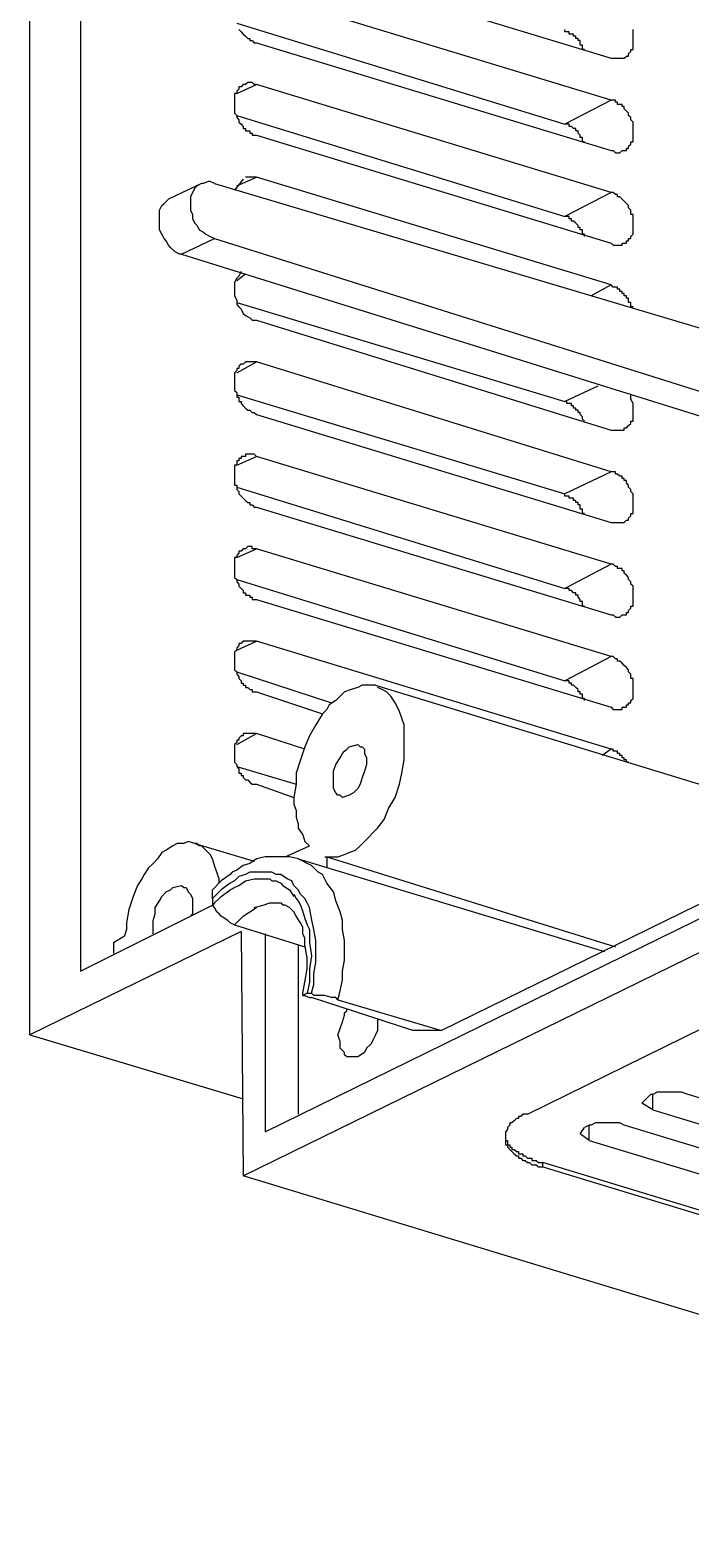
# Model space of a CAD drawing. Header units: millimetres. Extents: x 2689 to 2999, y 977 to 1485.
# Drawn here: x 2688.6 to 2714.7, y 983.2 to 1042 of the extents above; entities that cross this region are included whole.
import ezdxf

# ---------------------------------------------------------------- set-up
doc = ezdxf.new("R2010")
doc.units = ezdxf.units.MM
doc.layers.add('PDF_几何图形', color=7, linetype='Continuous')

msp = doc.modelspace()

# ---------------------------------------------------------------- linework, layer by layer
at = {"layer": 'PDF_几何图形', "lineweight": -3}
for points in [[(2688.56, 1002.092), (2688.56, 1125.665)], [(2690.567, 1125.142), (2690.567, 1004.623)], [(2697.548, 1045.116), (2711.599, 1040.84)], [(2711.599, 1039.182), (2697.548, 1043.458)], [(2696.763, 1042.236), (2709.766, 1038.222)], [(2696.85, 1041.974), (2696.937, 1041.887), (2697.025, 1041.8), (2697.112, 1041.712), (2697.199, 1041.625), (2697.286, 1041.625), (2697.286, 1041.538), (2697.374, 1041.538), (2697.461, 1041.451), (2697.548, 1041.451)], [(2710.551, 1041.189), (2710.464, 1041.189), (2710.464, 1041.276), (2710.464, 1041.363), (2710.377, 1041.363), (2710.377, 1041.451), (2710.377, 1041.538), (2710.29, 1041.538), (2710.29, 1041.625), (2710.202, 1041.625), (2710.202, 1041.712), (2710.115, 1041.712), (2710.115, 1041.8), (2710.028, 1041.8), (2709.941, 1041.8), (2709.941, 1041.887), (2709.853, 1041.887), (2709.766, 1041.887), (2709.766, 1041.974)], [(2711.599, 1040.84), (2711.686, 1040.84), (2711.773, 1040.84), (2711.86, 1040.84), (2711.948, 1040.84), (2712.035, 1040.84), (2712.122, 1040.84), (2712.209, 1040.927), (2712.297, 1040.927), (2712.297, 1041.014), (2712.384, 1041.101), (2712.384, 1041.189), (2712.471, 1041.189), (2712.471, 1041.276), (2712.471, 1041.363), (2712.471, 1041.451), (2712.471, 1041.538), (2712.471, 1041.625), (2712.471, 1041.712), (2712.471, 1041.8), (2712.471, 1041.887), (2712.471, 1041.974)], [(2697.548, 1041.451), (2711.599, 1037.174)], [(2697.548, 1039.792), (2697.461, 1039.792), (2697.374, 1039.88), (2697.286, 1039.88), (2697.199, 1039.88), (2697.112, 1039.792), (2697.025, 1039.792), (2696.937, 1039.705), (2696.85, 1039.705), (2696.85, 1039.618), (2696.763, 1039.531), (2696.763, 1039.443), (2696.676, 1039.443), (2696.676, 1039.356), (2696.676, 1039.269), (2696.676, 1039.182), (2696.676, 1039.094), (2696.676, 1039.007), (2696.676, 1038.92), (2696.676, 1038.832), (2696.676, 1038.745), (2696.676, 1038.658), (2696.763, 1038.571), (2696.763, 1038.483), (2696.85, 1038.396), (2696.85, 1038.309), (2696.937, 1038.222), (2697.025, 1038.134), (2697.025, 1038.047), (2697.112, 1038.047), (2697.112, 1037.96), (2697.199, 1037.96), (2697.286, 1037.96), (2697.286, 1037.873), (2697.374, 1037.873), (2697.374, 1037.785), (2697.461, 1037.785), (2697.548, 1037.785)], [(2696.763, 1039.443), (2697.548, 1039.792)], [(2711.599, 1035.516), (2697.548, 1039.792)], [(2711.599, 1039.182), (2709.766, 1038.222)], [(2711.599, 1037.174), (2711.686, 1037.174), (2711.773, 1037.087), (2711.86, 1037.087), (2711.948, 1037.087), (2712.035, 1037.174), (2712.122, 1037.174), (2712.209, 1037.174), (2712.209, 1037.262), (2712.297, 1037.262), (2712.297, 1037.349), (2712.384, 1037.436), (2712.384, 1037.523), (2712.471, 1037.523), (2712.471, 1037.611), (2712.471, 1037.698), (2712.471, 1037.785), (2712.471, 1037.873), (2712.471, 1037.96), (2712.471, 1038.047), (2712.471, 1038.134), (2712.471, 1038.222), (2712.471, 1038.309), (2712.384, 1038.396), (2712.384, 1038.483), (2712.297, 1038.571), (2712.297, 1038.658), (2712.209, 1038.745), (2712.122, 1038.832), (2712.122, 1038.92), (2712.035, 1038.92), (2712.035, 1039.007), (2711.948, 1039.007), (2711.86, 1039.007), (2711.86, 1039.094), (2711.773, 1039.094), (2711.773, 1039.182), (2711.686, 1039.182), (2711.599, 1039.182)], [(2696.763, 1038.571), (2709.766, 1034.556)], [(2710.551, 1037.523), (2710.464, 1037.523), (2710.464, 1037.611), (2710.464, 1037.698), (2710.377, 1037.698), (2710.377, 1037.785), (2710.29, 1037.873), (2710.29, 1037.96), (2710.202, 1037.96), (2710.202, 1038.047), (2710.115, 1038.047), (2710.028, 1038.134), (2709.941, 1038.134), (2709.941, 1038.222), (2709.853, 1038.222), (2709.766, 1038.222)], [(2697.548, 1037.785), (2711.599, 1033.509)], [(2695.367, 1035.865), (2694.058, 1035.254)], [(2695.367, 1035.865), (2695.192, 1035.778), (2695.105, 1035.691), (2695.017, 1035.516), (2694.93, 1035.342), (2694.93, 1035.167), (2694.93, 1035.08), (2694.93, 1034.905), (2694.93, 1034.818), (2695.017, 1034.644), (2695.017, 1034.469), (2695.105, 1034.294), (2695.192, 1034.207), (2695.279, 1034.033), (2695.454, 1033.945), (2695.541, 1033.858), (2695.716, 1033.771), (2695.89, 1033.684)], [(2695.89, 1035.865), (2695.716, 1035.953), (2695.628, 1035.953), (2695.454, 1035.865), (2695.367, 1035.865)], [(2695.89, 1035.865), (2737.779, 1023.386)], [(2697.025, 1036.04), (2696.676, 1035.604)], [(2696.763, 1035.778), (2697.548, 1036.127)], [(2697.548, 1036.127), (2697.461, 1036.127), (2697.286, 1036.127), (2697.199, 1036.127), (2697.112, 1036.127)], [(2711.599, 1031.851), (2697.548, 1036.127)], [(2694.581, 1033.073), (2694.494, 1033.073), (2694.319, 1033.16), (2694.145, 1033.335), (2694.058, 1033.422), (2693.97, 1033.596), (2693.883, 1033.684), (2693.796, 1033.858), (2693.708, 1034.033), (2693.708, 1034.207), (2693.708, 1034.382), (2693.708, 1034.556), (2693.708, 1034.644), (2693.708, 1034.818), (2693.796, 1034.993), (2693.883, 1035.08), (2694.058, 1035.254)], [(2711.599, 1035.516), (2709.766, 1034.556)], [(2711.599, 1033.509), (2711.686, 1033.422), (2711.773, 1033.422), (2711.86, 1033.422), (2711.948, 1033.422), (2712.035, 1033.422), (2712.035, 1033.509), (2712.122, 1033.509), (2712.209, 1033.509), (2712.209, 1033.596), (2712.297, 1033.596), (2712.297, 1033.684), (2712.384, 1033.684), (2712.384, 1033.771), (2712.471, 1033.858), (2712.471, 1033.945), (2712.471, 1034.033), (2712.471, 1034.12), (2712.471, 1034.207), (2712.471, 1034.295), (2712.471, 1034.382), (2712.471, 1034.469), (2712.471, 1034.556), (2712.471, 1034.644), (2712.384, 1034.644), (2712.384, 1034.731), (2712.384, 1034.818), (2712.297, 1034.905), (2712.297, 1034.993), (2712.209, 1035.08), (2712.122, 1035.167), (2712.035, 1035.254), (2711.948, 1035.342), (2711.86, 1035.342), (2711.86, 1035.429), (2711.773, 1035.429), (2711.686, 1035.516), (2711.599, 1035.516)], [(2710.551, 1033.771), (2710.551, 1033.858), (2710.464, 1033.858), (2710.464, 1033.945), (2710.464, 1034.033), (2710.377, 1034.033), (2710.377, 1034.12), (2710.29, 1034.12), (2710.29, 1034.207), (2710.202, 1034.294), (2710.115, 1034.382), (2710.028, 1034.382), (2710.028, 1034.469), (2709.941, 1034.469), (2709.941, 1034.556), (2709.853, 1034.556), (2709.766, 1034.556)], [(2694.581, 1033.073), (2695.89, 1033.684)], [(2695.89, 1033.684), (2723.031, 1025.131)], [(2694.581, 1033.073), (2722.769, 1024.259)], [(2696.937, 1032.375), (2696.85, 1032.2), (2696.763, 1032.113), (2696.676, 1031.938), (2696.676, 1031.851), (2696.676, 1031.676), (2696.676, 1031.502), (2696.676, 1031.415), (2696.763, 1031.24), (2696.763, 1031.066), (2696.85, 1030.978), (2696.937, 1030.891), (2697.025, 1030.716), (2697.112, 1030.629), (2697.286, 1030.542), (2697.374, 1030.455), (2697.548, 1030.455)], [(2696.763, 1032.025), (2697.112, 1032.287)], [(2711.599, 1031.851), (2710.813, 1031.415)], [(2712.471, 1030.978), (2712.384, 1030.978), (2712.384, 1031.066), (2712.384, 1031.153), (2712.297, 1031.153), (2712.297, 1031.24), (2712.297, 1031.327), (2712.209, 1031.327), (2712.209, 1031.415), (2712.122, 1031.415), (2712.122, 1031.502), (2712.035, 1031.502), (2712.035, 1031.589), (2711.948, 1031.589), (2711.948, 1031.676), (2711.86, 1031.676), (2711.86, 1031.764), (2711.773, 1031.764), (2711.686, 1031.764), (2711.599, 1031.851)], [(2696.763, 1031.153), (2709.766, 1027.226)], [(2697.548, 1030.455), (2711.599, 1026.091)], [(2697.548, 1028.797), (2697.461, 1028.797), (2697.374, 1028.797), (2697.286, 1028.797), (2697.199, 1028.797), (2697.112, 1028.797), (2697.025, 1028.709), (2696.937, 1028.709), (2696.85, 1028.622), (2696.85, 1028.535), (2696.763, 1028.535), (2696.763, 1028.447), (2696.676, 1028.36), (2696.676, 1028.273), (2696.676, 1028.186), (2696.676, 1028.098), (2696.676, 1028.011), (2696.676, 1027.924), (2696.676, 1027.837), (2696.676, 1027.749), (2696.676, 1027.662), (2696.763, 1027.575), (2696.763, 1027.488), (2696.763, 1027.4), (2696.85, 1027.4), (2696.85, 1027.313), (2696.85, 1027.226), (2696.937, 1027.226), (2696.937, 1027.138), (2697.025, 1027.051), (2697.112, 1026.964), (2697.199, 1026.877), (2697.286, 1026.877), (2697.374, 1026.789), (2697.461, 1026.789), (2697.548, 1026.702)], [(2696.763, 1028.36), (2697.548, 1028.797)], [(2711.599, 1024.433), (2697.548, 1028.797)], [(2711.075, 1027.837), (2709.766, 1027.226)], [(2696.763, 1027.487), (2709.766, 1023.56)], [(2710.551, 1026.44), (2710.464, 1026.528), (2710.464, 1026.615), (2710.377, 1026.702), (2710.377, 1026.789), (2710.29, 1026.789), (2710.29, 1026.877), (2710.202, 1026.877), (2710.202, 1026.964), (2710.115, 1026.964), (2710.115, 1027.051), (2710.028, 1027.051), (2710.028, 1027.138), (2709.941, 1027.138), (2709.853, 1027.138), (2709.853, 1027.226), (2709.766, 1027.226)], [(2712.471, 1026.877), (2712.471, 1026.964), (2712.471, 1027.051), (2712.471, 1027.138), (2712.384, 1027.313), (2712.384, 1027.4), (2712.384, 1027.487)], [(2697.548, 1026.702), (2711.599, 1022.426)], [(2711.599, 1026.091), (2711.686, 1026.091), (2711.773, 1026.091), (2711.86, 1026.091), (2711.948, 1026.091), (2712.035, 1026.091), (2712.122, 1026.091), (2712.122, 1026.178), (2712.209, 1026.178), (2712.297, 1026.266), (2712.384, 1026.353), (2712.384, 1026.44), (2712.471, 1026.44), (2712.471, 1026.528), (2712.471, 1026.615), (2712.471, 1026.702), (2712.471, 1026.789), (2712.471, 1026.877)], [(2697.548, 1025.044), (2697.461, 1025.131), (2697.374, 1025.131), (2697.286, 1025.131), (2697.199, 1025.131), (2697.112, 1025.131), (2697.112, 1025.044), (2697.025, 1025.044), (2696.937, 1025.044), (2696.937, 1024.957), (2696.85, 1024.957), (2696.85, 1024.869), (2696.763, 1024.869), (2696.763, 1024.782), (2696.763, 1024.695), (2696.676, 1024.695), (2696.676, 1024.608), (2696.676, 1024.52), (2696.676, 1024.433), (2696.676, 1024.346), (2696.676, 1024.259), (2696.676, 1024.171), (2696.676, 1024.084), (2696.676, 1023.997), (2696.676, 1023.909), (2696.763, 1023.909), (2696.763, 1023.822), (2696.763, 1023.735), (2696.85, 1023.648), (2696.85, 1023.56), (2696.937, 1023.473), (2697.025, 1023.386), (2697.112, 1023.299), (2697.199, 1023.211), (2697.286, 1023.211), (2697.286, 1023.124), (2697.374, 1023.124), (2697.461, 1023.037), (2697.548, 1023.037)], [(2696.763, 1024.695), (2697.548, 1025.044)], [(2711.599, 1020.768), (2697.548, 1025.044)], [(2711.599, 1024.433), (2709.766, 1023.56)], [(2711.599, 1022.426), (2711.686, 1022.426), (2711.773, 1022.426), (2711.86, 1022.426), (2711.948, 1022.426), (2712.035, 1022.426), (2712.122, 1022.426), (2712.209, 1022.513), (2712.297, 1022.513), (2712.297, 1022.6), (2712.384, 1022.688), (2712.384, 1022.775), (2712.471, 1022.775), (2712.471, 1022.862), (2712.471, 1022.95), (2712.471, 1023.037), (2712.471, 1023.124), (2712.471, 1023.211), (2712.471, 1023.299), (2712.471, 1023.386), (2712.471, 1023.473), (2712.471, 1023.56), (2712.384, 1023.648), (2712.384, 1023.735), (2712.297, 1023.822), (2712.297, 1023.909), (2712.209, 1023.997), (2712.209, 1024.084), (2712.122, 1024.084), (2712.122, 1024.171), (2712.035, 1024.171), (2712.035, 1024.259), (2711.948, 1024.259), (2711.86, 1024.346), (2711.773, 1024.346), (2711.773, 1024.433), (2711.686, 1024.433), (2711.599, 1024.433)], [(2696.763, 1023.822), (2709.766, 1019.808)], [(2710.551, 1022.775), (2710.464, 1022.775), (2710.464, 1022.862), (2710.464, 1022.949), (2710.377, 1022.949), (2710.377, 1023.037), (2710.377, 1023.124), (2710.29, 1023.124), (2710.29, 1023.211), (2710.202, 1023.211), (2710.202, 1023.299), (2710.115, 1023.299), (2710.115, 1023.386), (2710.028, 1023.386), (2709.941, 1023.386), (2709.941, 1023.473), (2709.853, 1023.473), (2709.766, 1023.473), (2709.766, 1023.56)], [(2697.548, 1023.037), (2711.599, 1018.761)], [(2697.897, 998.252), (2748.339, 1023.037)], [(2697.025, 996.507), (2749.212, 1022.077)], [(2697.548, 1021.379), (2697.461, 1021.379), (2697.374, 1021.379), (2697.374, 1021.466), (2697.286, 1021.466), (2697.199, 1021.466), (2697.112, 1021.379), (2697.025, 1021.379), (2696.937, 1021.291), (2696.85, 1021.291), (2696.85, 1021.204), (2696.763, 1021.117), (2696.763, 1021.03), (2696.676, 1021.03), (2696.676, 1020.942), (2696.676, 1020.855), (2696.676, 1020.768), (2696.676, 1020.68), (2696.676, 1020.593), (2696.676, 1020.506), (2696.676, 1020.419), (2696.676, 1020.331), (2696.676, 1020.244), (2696.763, 1020.157), (2696.763, 1020.07), (2696.85, 1019.982), (2696.85, 1019.895), (2696.937, 1019.808), (2697.025, 1019.721), (2697.025, 1019.633), (2697.112, 1019.633), (2697.112, 1019.546), (2697.199, 1019.546), (2697.286, 1019.546), (2697.286, 1019.459), (2697.374, 1019.459), (2697.374, 1019.371), (2697.461, 1019.371), (2697.548, 1019.371)], [(2696.763, 1021.03), (2697.548, 1021.379)], [(2711.599, 1017.102), (2697.548, 1021.379)], [(2744.063, 1021.466), (2704.879, 1002.267)], [(2711.599, 1020.768), (2709.766, 1019.808)], [(2711.599, 1018.761), (2711.686, 1018.761), (2711.773, 1018.673), (2711.86, 1018.673), (2711.948, 1018.673), (2712.035, 1018.761), (2712.122, 1018.761), (2712.209, 1018.761), (2712.209, 1018.848), (2712.297, 1018.848), (2712.297, 1018.935), (2712.384, 1019.022), (2712.384, 1019.11), (2712.471, 1019.11), (2712.471, 1019.197), (2712.471, 1019.284), (2712.471, 1019.371), (2712.471, 1019.459), (2712.471, 1019.546), (2712.471, 1019.633), (2712.471, 1019.721), (2712.471, 1019.808), (2712.471, 1019.895), (2712.384, 1019.982), (2712.384, 1020.07), (2712.297, 1020.157), (2712.297, 1020.244), (2712.209, 1020.331), (2712.122, 1020.419), (2712.122, 1020.506), (2712.035, 1020.506), (2712.035, 1020.593), (2711.948, 1020.593), (2711.86, 1020.593), (2711.86, 1020.68), (2711.773, 1020.68), (2711.686, 1020.768), (2711.599, 1020.768)], [(2696.763, 1020.157), (2709.766, 1016.142)], [(2697.548, 1019.371), (2711.599, 1015.095)], [(2710.551, 1019.11), (2710.464, 1019.11), (2710.464, 1019.197), (2710.464, 1019.284), (2710.377, 1019.284), (2710.377, 1019.371), (2710.29, 1019.459), (2710.29, 1019.546), (2710.202, 1019.546), (2710.202, 1019.633), (2710.115, 1019.633), (2710.028, 1019.721), (2709.941, 1019.721), (2709.941, 1019.808), (2709.853, 1019.808), (2709.766, 1019.808)], [(2697.548, 1017.713), (2697.461, 1017.713), (2697.374, 1017.713), (2697.286, 1017.713), (2697.199, 1017.713), (2697.112, 1017.713), (2697.025, 1017.713), (2696.937, 1017.626), (2696.85, 1017.626), (2696.85, 1017.539), (2696.763, 1017.452), (2696.763, 1017.364), (2696.676, 1017.277), (2696.676, 1017.19), (2696.676, 1017.102), (2696.676, 1017.015), (2696.676, 1016.928), (2696.676, 1016.841), (2696.676, 1016.753), (2696.676, 1016.666), (2696.676, 1016.579), (2696.763, 1016.492), (2696.763, 1016.404), (2696.85, 1016.317), (2696.85, 1016.23), (2696.937, 1016.142), (2696.937, 1016.055), (2697.025, 1016.055), (2697.025, 1015.968), (2697.112, 1015.968), (2697.112, 1015.881), (2697.199, 1015.881), (2697.286, 1015.793), (2697.374, 1015.793), (2697.374, 1015.706), (2697.461, 1015.706), (2697.548, 1015.706)], [(2696.763, 1017.364), (2697.548, 1017.713)], [(2711.599, 1013.437), (2697.548, 1017.713)], [(2708.282, 998.95), (2745.546, 1017.277)], [(2711.599, 1017.102), (2709.766, 1016.142)], [(2711.599, 1015.095), (2711.686, 1015.008), (2711.773, 1015.008), (2711.86, 1015.008), (2711.948, 1015.008), (2712.035, 1015.008), (2712.035, 1015.095), (2712.122, 1015.095), (2712.209, 1015.095), (2712.209, 1015.183), (2712.297, 1015.183), (2712.297, 1015.27), (2712.384, 1015.27), (2712.384, 1015.357), (2712.471, 1015.444), (2712.471, 1015.532), (2712.471, 1015.619), (2712.471, 1015.706), (2712.471, 1015.793), (2712.471, 1015.881), (2712.471, 1015.968), (2712.471, 1016.055), (2712.471, 1016.142), (2712.471, 1016.23), (2712.384, 1016.23), (2712.384, 1016.317), (2712.384, 1016.404), (2712.297, 1016.492), (2712.297, 1016.579), (2712.209, 1016.666), (2712.122, 1016.753), (2712.035, 1016.841), (2711.948, 1016.928), (2711.86, 1016.928), (2711.86, 1017.015), (2711.773, 1017.015), (2711.686, 1017.102), (2711.599, 1017.102)], [(2696.763, 1016.492), (2700.515, 1015.27)], [(2702.261, 1015.968), (2701.999, 1015.968), (2701.737, 1015.968), (2701.563, 1015.881), (2701.301, 1015.793), (2701.039, 1015.706), (2700.865, 1015.532), (2700.69, 1015.357), (2700.428, 1015.183), (2700.341, 1015.008), (2700.166, 1014.833), (2699.905, 1014.397), (2699.643, 1013.961), (2699.468, 1013.524), (2699.294, 1013.001), (2699.119, 1012.477), (2699.119, 1012.041), (2699.032, 1011.517), (2699.032, 1011.255), (2699.119, 1010.994), (2699.119, 1010.732), (2699.206, 1010.47), (2699.206, 1010.295), (2699.381, 1010.034), (2699.468, 1009.772), (2699.643, 1009.597)], [(2701.214, 1009.336), (2701.475, 1009.423), (2701.65, 1009.597), (2701.824, 1009.772), (2701.999, 1009.946), (2702.174, 1010.121), (2702.348, 1010.295), (2702.61, 1010.645), (2702.784, 1011.081), (2703.046, 1011.517), (2703.221, 1012.041), (2703.308, 1012.477), (2703.395, 1013.001), (2703.395, 1013.437), (2703.395, 1013.961), (2703.395, 1014.135), (2703.395, 1014.397), (2703.308, 1014.659), (2703.221, 1014.921), (2703.134, 1015.095), (2703.046, 1015.27), (2702.872, 1015.532), (2702.697, 1015.706), (2702.523, 1015.793), (2702.348, 1015.881)], [(2702.261, 1015.968), (2721.111, 1010.208)], [(2710.551, 1015.357), (2710.551, 1015.444), (2710.464, 1015.444), (2710.464, 1015.532), (2710.464, 1015.619), (2710.377, 1015.619), (2710.377, 1015.706), (2710.29, 1015.706), (2710.29, 1015.793), (2710.202, 1015.881), (2710.115, 1015.968), (2710.028, 1015.968), (2710.028, 1016.055), (2709.941, 1016.055), (2709.941, 1016.142), (2709.853, 1016.142), (2709.766, 1016.142)], [(2697.548, 1015.706), (2700.166, 1014.833)], [(2697.548, 1014.048), (2697.461, 1014.048), (2697.374, 1014.048), (2697.286, 1014.048), (2697.199, 1014.048), (2697.112, 1014.048), (2697.025, 1014.048), (2697.025, 1013.961), (2696.937, 1013.961), (2696.85, 1013.873), (2696.85, 1013.786), (2696.763, 1013.786), (2696.763, 1013.699), (2696.676, 1013.612), (2696.676, 1013.524), (2696.676, 1013.437), (2696.676, 1013.35), (2696.676, 1013.263), (2696.676, 1013.175), (2696.676, 1013.088), (2696.676, 1013.001), (2696.676, 1012.914), (2696.763, 1012.826), (2696.763, 1012.739), (2696.85, 1012.652), (2696.85, 1012.564), (2696.85, 1012.477), (2696.937, 1012.477), (2696.937, 1012.39), (2697.025, 1012.39), (2697.025, 1012.303), (2697.112, 1012.215), (2697.199, 1012.215), (2697.286, 1012.128), (2697.374, 1012.041), (2697.461, 1012.041), (2697.548, 1012.041)], [(2696.763, 1013.612), (2697.548, 1014.048)], [(2699.468, 1013.437), (2697.548, 1014.048)], [(2700.952, 1011.517), (2700.865, 1011.605), (2700.777, 1011.605), (2700.69, 1011.692), (2700.603, 1011.866), (2700.603, 1012.041), (2700.603, 1012.128), (2700.603, 1012.303), (2700.603, 1012.564), (2700.69, 1012.826), (2700.865, 1013.088), (2700.952, 1013.263), (2701.039, 1013.35), (2701.126, 1013.437), (2701.214, 1013.524)], [(2701.563, 1013.612), (2701.65, 1013.524), (2701.737, 1013.524), (2701.824, 1013.437), (2701.824, 1013.263), (2701.912, 1013.088), (2701.912, 1013.001), (2701.912, 1012.826), (2701.824, 1012.564), (2701.737, 1012.303), (2701.65, 1012.041), (2701.563, 1011.866), (2701.475, 1011.779), (2701.388, 1011.692), (2701.214, 1011.604)], [(2701.214, 1013.524), (2701.563, 1013.612)], [(2711.599, 1013.437), (2711.25, 1013.175)], [(2712.297, 1012.914), (2712.209, 1012.914), (2712.209, 1013.001), (2712.122, 1013.001), (2712.122, 1013.088), (2712.035, 1013.088), (2712.035, 1013.175), (2711.948, 1013.175), (2711.948, 1013.263), (2711.86, 1013.263), (2711.86, 1013.35), (2711.773, 1013.35), (2711.686, 1013.35), (2711.686, 1013.437), (2711.599, 1013.437)], [(2696.763, 1012.739), (2699.119, 1012.041)], [(2697.548, 1012.041), (2699.032, 1011.517)], [(2701.214, 1011.604), (2700.952, 1011.517)], [(2694.232, 1009.597), (2693.97, 1009.423), (2693.796, 1009.336), (2693.621, 1009.074), (2693.447, 1008.899), (2693.272, 1008.725), (2693.098, 1008.463), (2693.01, 1008.288), (2692.836, 1008.026), (2692.661, 1007.59), (2692.487, 1007.067), (2692.399, 1006.543), (2692.399, 1006.281), (2692.312, 1006.019)], [(2695.105, 1009.685), (2694.843, 1009.772), (2694.668, 1009.685), (2694.407, 1009.685), (2694.232, 1009.597)], [(2695.105, 1009.685), (2697.461, 1008.986)], [(2696.065, 1008.114), (2696.065, 1008.288), (2695.977, 1008.55), (2695.89, 1008.812), (2695.803, 1009.074), (2695.716, 1009.248), (2695.541, 1009.423), (2695.367, 1009.597), (2695.279, 1009.597), (2695.192, 1009.685), (2695.105, 1009.685)], [(2698.683, 1009.161), (2699.643, 1009.597)], [(2699.206, 1009.074), (2698.857, 1009.161), (2698.508, 1009.161), (2698.246, 1009.161), (2697.897, 1009.161), (2697.548, 1009.074), (2697.286, 1008.899), (2697.025, 1008.812), (2696.763, 1008.637)], [(2699.206, 1009.074), (2711.337, 1005.408)], [(2700.777, 1003.488), (2700.865, 1003.838), (2700.952, 1004.274), (2700.952, 1004.623), (2701.039, 1005.059), (2701.039, 1005.496), (2701.039, 1005.845), (2700.952, 1006.281), (2700.952, 1006.63), (2700.865, 1006.979), (2700.69, 1007.416), (2700.603, 1007.765), (2700.341, 1008.114), (2700.166, 1008.463), (2699.992, 1008.55), (2699.817, 1008.725), (2699.73, 1008.812), (2699.555, 1008.899), (2699.381, 1008.986), (2699.206, 1009.074)], [(2700.254, 1009.161), (2700.428, 1009.161), (2700.515, 1009.161), (2700.777, 1009.161), (2701.039, 1009.248), (2701.214, 1009.336)], [(2700.341, 1009.161), (2700.341, 1008.725)], [(2700.341, 1009.161), (2711.773, 1005.583)], [(2696.501, 1008.463), (2696.152, 1008.201), (2695.803, 1007.852)], [(2696.85, 1008.376), (2696.676, 1008.201), (2696.501, 1008.114), (2696.152, 1007.852), (2695.803, 1007.503)], [(2696.588, 1008.55), (2696.501, 1008.463)], [(2696.763, 1008.637), (2696.588, 1008.55)], [(2699.73, 1003.75), (2699.817, 1004.099), (2699.817, 1004.536), (2699.905, 1004.972), (2699.905, 1005.408), (2699.905, 1005.845), (2699.817, 1006.281), (2699.73, 1006.717), (2699.643, 1007.154), (2699.555, 1007.328), (2699.468, 1007.503), (2699.294, 1007.677), (2699.206, 1007.852), (2699.032, 1008.026), (2698.945, 1008.201), (2698.77, 1008.288), (2698.508, 1008.463), (2698.334, 1008.463), (2698.159, 1008.55), (2697.897, 1008.55), (2697.723, 1008.55), (2697.461, 1008.55), (2697.286, 1008.55), (2697.112, 1008.463), (2696.85, 1008.376)], [(2696.85, 1008.026), (2697.112, 1008.201), (2697.461, 1008.288), (2697.723, 1008.288), (2697.897, 1008.288), (2698.072, 1008.288), (2698.159, 1008.201), (2698.334, 1008.201), (2698.508, 1008.114), (2698.596, 1008.026), (2698.857, 1007.852), (2699.032, 1007.59)], [(2693.447, 1006.107), (2693.447, 1006.194), (2693.447, 1006.281), (2693.447, 1006.368), (2693.447, 1006.63), (2693.534, 1006.892), (2693.534, 1007.154), (2693.708, 1007.416), (2693.796, 1007.59), (2693.97, 1007.765), (2694.145, 1007.852), (2694.232, 1007.939)], [(2694.232, 1007.939), (2694.581, 1008.026)], [(2694.581, 1008.026), (2694.668, 1007.939), (2694.756, 1007.939), (2694.843, 1007.765), (2694.93, 1007.677), (2695.017, 1007.503), (2695.017, 1007.328), (2695.017, 1007.154), (2695.017, 1006.979), (2695.017, 1006.892), (2694.93, 1006.805)], [(2695.803, 1007.503), (2695.803, 1007.852)], [(2696.152, 1007.59), (2696.065, 1007.503)], [(2696.152, 1007.59), (2696.501, 1007.852), (2696.676, 1007.939), (2696.85, 1008.026)], [(2699.032, 1007.677), (2699.119, 1007.503), (2699.206, 1007.416), (2699.294, 1007.241), (2699.381, 1006.979), (2699.468, 1006.717), (2699.555, 1006.456), (2699.643, 1006.281), (2699.643, 1005.757), (2699.73, 1005.234), (2699.643, 1004.71), (2699.643, 1004.187), (2699.555, 1003.75)], [(2690.567, 1004.623), (2695.803, 1007.241)], [(2695.803, 1007.503), (2695.803, 1007.241)], [(2695.89, 1007.328), (2695.803, 1007.241)], [(2696.676, 1006.456), (2696.501, 1006.543), (2696.414, 1006.63), (2696.152, 1006.805), (2696.065, 1006.892), (2695.977, 1006.979), (2695.89, 1007.154), (2695.803, 1007.241)], [(2696.065, 1007.503), (2695.89, 1007.328)], [(2696.676, 1006.456), (2696.85, 1006.63), (2697.025, 1006.805), (2697.286, 1006.979), (2697.548, 1007.154)], [(2697.461, 1007.154), (2697.81, 1007.241), (2698.072, 1007.328), (2698.159, 1007.328), (2698.334, 1007.328), (2698.508, 1007.328), (2698.596, 1007.241)], [(2699.381, 1003.75), (2699.468, 1004.187), (2699.555, 1004.71), (2699.555, 1005.147), (2699.468, 1005.67), (2699.468, 1005.932), (2699.381, 1006.107), (2699.381, 1006.368), (2699.294, 1006.543), (2699.119, 1006.805), (2699.032, 1006.979), (2698.857, 1007.154), (2698.683, 1007.241), (2698.596, 1007.241)], [(2696.676, 1006.456), (2699.468, 1005.583)], [(2696.937, 1006.194), (2688.56, 1002.092)], [(2691.876, 1005.757), (2692.312, 1006.019)], [(2696.937, 1006.194), (2697.025, 996.507)], [(2697.897, 1006.107), (2697.897, 998.252)], [(2691.876, 1005.757), (2691.876, 1005.321)], [(2699.206, 1005.67), (2699.206, 998.95)], [(2699.381, 1003.663), (2699.381, 1003.75)], [(2699.555, 1003.75), (2699.381, 1003.663)], [(2699.381, 1003.663), (2699.468, 1003.663)], [(2699.468, 1003.663), (2699.643, 1003.576), (2699.73, 1003.576)], [(2699.555, 1003.75), (2699.73, 1003.75)], [(2700.777, 1003.488), (2700.69, 1003.576), (2700.515, 1003.576), (2700.254, 1003.663), (2699.992, 1003.663), (2699.905, 1003.663), (2699.817, 1003.663), (2699.73, 1003.75)], [(2703.744, 1002.267), (2699.73, 1003.576)], [(2700.777, 1003.488), (2704.879, 1002.267)], [(2701.214, 1001.219), (2701.126, 1001.219), (2701.039, 1001.307), (2701.039, 1001.394), (2700.952, 1001.481), (2700.865, 1001.569), (2700.865, 1001.83), (2700.777, 1002.092), (2700.865, 1002.354), (2700.952, 1002.616), (2701.039, 1002.878), (2701.039, 1002.965), (2701.126, 1003.052), (2701.126, 1003.139)], [(2702.348, 1002.703), (2702.348, 1002.616), (2702.348, 1002.529), (2702.348, 1002.267), (2702.261, 1002.092), (2702.174, 1001.918), (2702.086, 1001.743), (2701.912, 1001.569), (2701.824, 1001.394), (2701.563, 1001.219)], [(2688.56, 1002.092), (2697.025, 999.561)], [(2704.879, 1002.267), (2703.744, 1002.267)], [(2701.563, 1001.219), (2701.214, 1001.219)], [(2712.82, 999.387), (2713.082, 999.649)], [(2713.257, 999.125), (2712.82, 999.387)], [(2714.653, 999.736), (2714.391, 999.823), (2714.217, 999.823), (2713.868, 999.823), (2713.606, 999.823), (2713.431, 999.823), (2713.257, 999.736), (2713.169, 999.736), (2713.082, 999.649)], [(2713.257, 999.125), (2713.257, 999.736)], [(2728.703, 995.46), (2714.653, 999.736)], [(2708.282, 998.95), (2708.195, 998.95), (2708.108, 998.95), (2708.021, 998.863), (2707.933, 998.863), (2707.933, 998.776), (2707.846, 998.776), (2707.759, 998.689), (2707.672, 998.601), (2707.584, 998.601), (2707.584, 998.514), (2707.497, 998.427), (2707.497, 998.34), (2707.41, 998.252), (2707.41, 998.165), (2707.41, 998.078), (2707.41, 997.991), (2707.41, 997.903), (2707.41, 997.816), (2707.41, 997.729), (2707.497, 997.729), (2707.497, 997.641), (2707.584, 997.554), (2707.672, 997.467), (2707.759, 997.38), (2707.846, 997.292), (2707.933, 997.292), (2707.933, 997.205), (2708.021, 997.205), (2708.108, 997.118), (2708.195, 997.118), (2708.282, 997.031), (2708.37, 997.031), (2708.457, 996.943), (2708.544, 996.943), (2708.631, 996.943), (2708.719, 996.856), (2708.806, 996.856), (2708.893, 996.856)], [(2713.257, 999.125), (2727.307, 994.849)], [(2710.377, 998.165), (2710.551, 998.427)], [(2712.122, 998.514), (2711.948, 998.601), (2711.773, 998.601), (2711.337, 998.601), (2711.162, 998.601), (2710.988, 998.601), (2710.813, 998.514), (2710.726, 998.514), (2710.551, 998.427)], [(2710.726, 997.903), (2710.726, 998.514)], [(2726.173, 994.238), (2712.122, 998.514)], [(2707.41, 997.991), (2707.41, 997.903), (2707.497, 997.903), (2707.497, 997.816), (2707.497, 997.729), (2707.584, 997.729), (2707.584, 997.641), (2707.672, 997.641), (2707.672, 997.554), (2707.759, 997.554), (2707.846, 997.467), (2707.933, 997.467), (2707.933, 997.38), (2708.021, 997.38), (2708.108, 997.38), (2708.108, 997.292), (2708.195, 997.292), (2708.282, 997.205), (2708.37, 997.205), (2708.457, 997.205), (2708.457, 997.118), (2708.544, 997.118), (2708.631, 997.118), (2708.719, 997.031), (2708.806, 997.031), (2708.893, 997.031)], [(2710.726, 997.903), (2710.377, 998.165)], [(2710.726, 997.903), (2724.864, 993.627)], [(2708.893, 996.856), (2708.893, 997.031)], [(2741.27, 987.169), (2708.893, 997.031)], [(2740.921, 983.155), (2697.025, 996.507)], [(2708.893, 996.856), (2741.27, 986.995)]]:
    msp.add_lwpolyline(points, dxfattribs=at)

doc.saveas('drawing.dxf')
